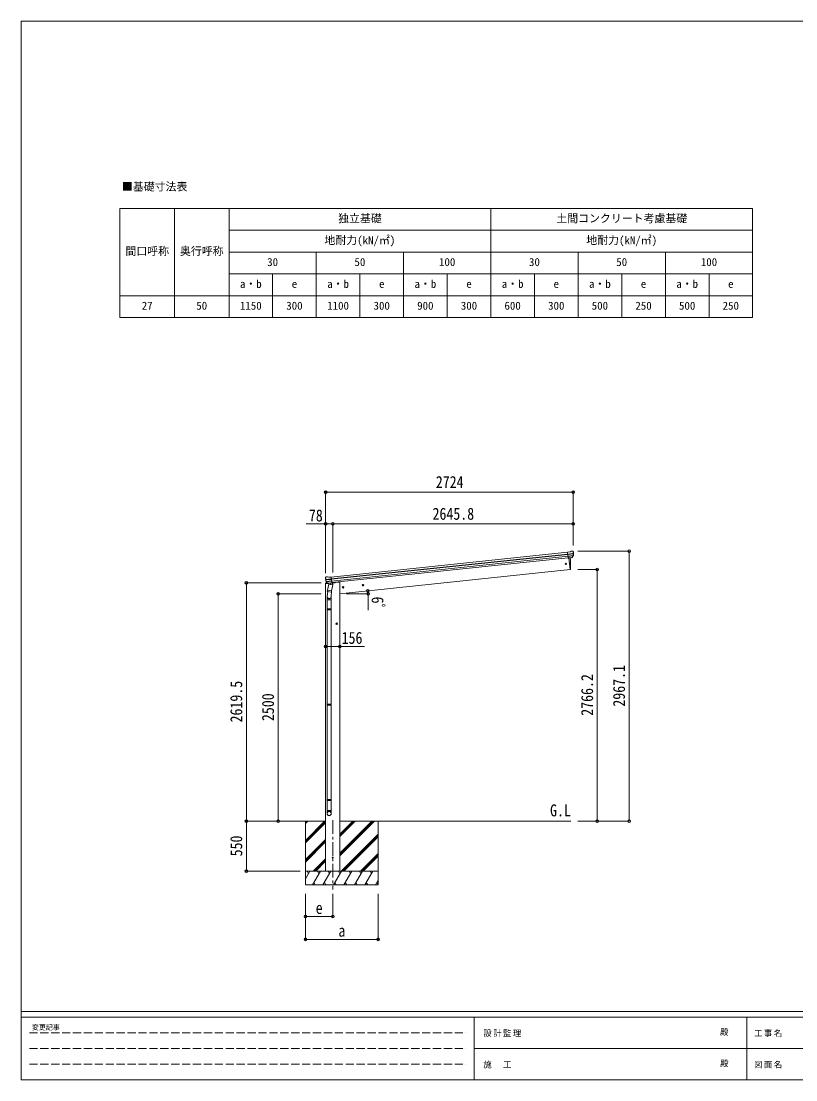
# Model space of a CAD drawing. Units: millimetres at full size, sheet at 1:30; some dimension numbers follow another scale. Extents: x -8432 to 8432, y -5820 to 5820.
# Drawn here: x -8432 to 89, y -5820 to 5820 of the extents above; entities that cross this region are included whole.
import ezdxf
from ezdxf.enums import TextEntityAlignment as Align

# ---------------------------------------------------------------- set-up
doc = ezdxf.new("R2010")
doc.units = ezdxf.units.MM
doc.header["$LTSCALE"] = 30
doc.header["$PDMODE"] = 32
doc.header["$PDSIZE"] = 30
doc.linetypes.add('CHAIN1', pattern=[8, 5, -1, 1, -1])
doc.linetypes.add('DASHED3', pattern=[4, 3, -1])
for name, color, linetype, lineweight in [('0-0_0', 7, 'Continuous', 9), ('0-1_本体', 5, 'CHAIN1', 9), ('0-3_ELV2', 4, 'Continuous', 9), ('0-6_OTH_LINE', 6, 'Continuous', 9), ('0-9_OUTLINE', 7, 'Continuous', 9), ('0-E_DET2', 7, 'Continuous', 18), ('F-0_240', 7, 'Continuous', 9)]:
    doc.layers.add(name, color=color, linetype=linetype, lineweight=lineweight)
doc.layers.add('0-7_SHAPE', color=7, linetype='Continuous')
doc.styles.add('ＭＳ ゴシック', font='')
doc.styles.get('ＭＳ ゴシック').set_extended_font_data('MS Gothic')

msp = doc.modelspace()

# ---------------------------------------------------------------- linework, layer by layer
at = {"layer": '0-0_0'}
for p, q in [((-5533.73, -2975.55), (-5082.59, -2975.55)), ((-5304.84, -2975.55), (-5304.84, -3675.55)), ((-5304.84, -3186.77), (-5093.61, -2975.55)), ((-5304.84, -3002.93), (-5277.46, -2975.55)), ((-5304.84, -2988.79), (-5291.6, -2975.55)), ((-5304.84, -3200.92), (-5082.59, -2978.67)), ((-5304.84, -3215.06), (-5082.59, -2992.81)), ((-4927.09, -2975.55), (-2387.14, -2975.55)), ((-4927.09, -3357.81), (-4544.83, -2975.55)), ((-4927.09, -3329.52), (-4573.11, -2975.55)), ((-4927.09, -3343.67), (-4558.97, -2975.55)), ((-4927.09, -3145.68), (-4756.96, -2975.55)), ((-4927.09, -3131.54), (-4771.1, -2975.55)), ((-4927.09, -3117.39), (-4785.24, -2975.55)), ((-4504.84, -2975.55), (-4504.84, -3675.55)), ((-4910.98, -3525.55), (-4504.84, -3119.41)), ((-4896.84, -3525.55), (-4504.84, -3133.55)), ((-5304.84, -3398.91), (-5082.59, -3176.66)), ((-5304.84, -3413.05), (-5082.59, -3190.8)), ((-5304.84, -3427.19), (-5082.59, -3204.94)), ((-4882.7, -3525.55), (-4504.84, -3147.69)), ((-4698.85, -3525.55), (-4504.84, -3331.54)), ((-4684.71, -3525.55), (-4504.84, -3345.68)), ((-4670.56, -3525.55), (-4504.84, -3359.82)), ((-5219.35, -3525.55), (-5082.59, -3388.79)), ((-5205.21, -3525.55), (-5082.59, -3402.93)), ((-5191.06, -3525.55), (-5082.59, -3417.07)), ((-4504.84, -3525.55), (-5304.84, -3525.55)), ((-5304.84, -3609.38), (-5256.44, -3525.55)), ((-5271.44, -3551.53), (-5286.44, -3525.55)), ((-5227.57, -3675.55), (-5140.97, -3525.55)), ((-5155.97, -3551.53), (-5170.97, -3525.55)), ((-5112.1, -3675.55), (-5025.5, -3525.55)), ((-5040.5, -3551.53), (-5055.5, -3525.55)), ((-4996.63, -3675.55), (-4910.03, -3525.55)), ((-4925.03, -3551.53), (-4940.03, -3525.55)), ((-4881.16, -3675.55), (-4794.56, -3525.55)), ((-4809.56, -3551.53), (-4824.56, -3525.55)), ((-4765.69, -3675.55), (-4679.09, -3525.55)), ((-4709.09, -3525.55), (-4694.09, -3551.53)), ((-4650.22, -3675.55), (-4563.62, -3525.55)), ((-4578.62, -3551.53), (-4593.62, -3525.55)), ((-5304.84, -3675.55), (-4504.84, -3675.55)), ((-5212.58, -3649.57), (-5197.58, -3675.55)), ((-5097.1, -3649.57), (-5082.1, -3675.55)), ((-4981.63, -3649.57), (-4966.64, -3675.55)), ((-4866.16, -3649.57), (-4851.17, -3675.55)), ((-4750.69, -3649.57), (-4735.7, -3675.55)), ((-4635.22, -3649.57), (-4620.23, -3675.55)), ((-4534.75, -3675.55), (-4504.84, -3623.74)), ((-4519.75, -3649.57), (-4504.84, -3675.4))]:
    msp.add_line(p, q, dxfattribs=at)
at = {"layer": '0-1_本体'}
msp.add_line((-5004.84, -2966.56), (-5004.84, -3725.77), dxfattribs=at)
at = {"layer": '0-3_ELV2'}
for p, q in [((-5022.68, -293.54), (-2420.93, -20.09)), ((-5020.7, -312.44), (-2418.95, -38.98)), ((-5020.27, -316.62), (-2418.51, -43.16)), ((-5018.17, -336.48), (-2416.42, -63.02)), ((-2414.66, -79.76), (-5016.41, -353.21)), ((-2394.62, -15.31), (-2421.14, -18.1)), ((-2414.36, -82.65), (-2421.14, -18.1)), ((-2418.98, -38.63), (-2359.25, -32.35)), ((-2358.77, -38.22), (-2418.37, -44.48)), ((-2359.6, -54.97), (-2416.64, -60.97)), ((-2360.99, -59.63), (-2416.17, -65.43)), ((-2371, -77.87), (-2414.38, -82.42)), ((-2414.36, -82.65), (-2404.41, -81.61)), ((-2407.48, -81.93), (-2394.09, -209.32)), ((-2404.41, -81.61), (-2404.14, -81.67)), ((-2404.14, -81.67), (-2378.81, -79.01)), ((-2394.62, -15.31), (-2383.02, -8.34)), ((-2381.79, -7.93), (-2368.3, -6.51)), ((-2378.81, -79.01), (-2378.56, -78.89)), ((-2378.56, -78.89), (-2370.86, -78.08)), ((-2369.55, -76.21), (-2360.1, -57.91)), ((-2368.5, -76.64), (-2358.38, -58.38)), ((-2364.64, -7.6), (-2364.64, -7.6)), ((-2364.64, -7.6), (-2359.46, -11.79)), ((-2358.07, -15.49), (-2358.38, -13.64)), ((-2394.09, -209.32), (-4927.59, -475.6)), ((-2394.09, -209.32), (-2392.03, -209.03)), ((-5085.13, -302.12), (-5085.21, -300.24)), ((-5083.84, -297.35), (-5084.54, -298.21)), ((-5080.34, -293.03), (-5083.84, -297.35)), ((-5020.73, -312.08), (-5080.47, -318.36)), ((-5080.34, -293.03), (-5080.34, -293.03)), ((-5079.72, -324.2), (-5020.12, -317.94)), ((-5076.99, -291.21), (-5076.98, -291.2)), ((-5062.21, -359.76), (-5075.91, -344)), ((-5075.42, -340.42), (-5018.39, -334.42)), ((-5061.27, -359.12), (-5074.32, -343.19)), ((-5073.09, -344.69), (-5017.92, -338.89)), ((-5049.41, -294.34), (-5022.89, -291.55)), ((-5016.11, -356.11), (-5022.89, -291.55)), ((-4977.86, -349.16), (-4978.29, -352.39)), ((-5084.84, -360.71), (-5085.74, -367.54)), ((-5085.74, -367.54), (-5052.01, -363.99)), ((-5082.59, -3525.55), (-5082.59, -367.21)), ((-5065.33, -356.34), (-5082.18, -358.11)), ((-5051.91, -359.87), (-5059.6, -360.68)), ((-5059.51, -360.44), (-5016.13, -355.88)), ((-5058.76, -360.68), (-5057.19, -360.52)), ((-5057.19, -360.52), (-5019.65, -356.57)), ((-5051.64, -359.93), (-5051.91, -359.87)), ((-5026.31, -357.27), (-5051.64, -359.93)), ((-5026.05, -357.15), (-5026.31, -357.27)), ((-5016.11, -356.11), (-5026.05, -357.15)), ((-5019.65, -356.57), (-5018.09, -356.41)), ((-5011.99, -359.79), (-4982.72, -356.71)), ((-4891.66, -396.91), (-4897.73, -401.32)), ((-4897.73, -401.32), (-4896.95, -408.78)), ((-4896.95, -408.78), (-4890.09, -411.84)), ((-4884.8, -399.96), (-4891.66, -396.91)), ((-4672.86, -373.91), (-4678.94, -378.32)), ((-4678.94, -378.32), (-4678.15, -385.79)), ((-4678.15, -385.79), (-4671.3, -388.84)), ((-4666.01, -376.96), (-4672.86, -373.91)), ((-4961.09, -797.59), (-4967.59, -801.35)), ((-4967.59, -801.35), (-4967.59, -808.85)), ((-4967.59, -808.85), (-4961.09, -812.6)), ((-4954.59, -801.35), (-4961.09, -797.59))]:
    msp.add_line(p, q, dxfattribs=at)
for points in [[(-5063.5, -289.79), (-5063.5, -289.79), (-5076.98, -291.2)], [(-5049.41, -294.34), (-5062.21, -289.93), (-5062.21, -289.93)], [(-4927.09, -3525.55), (-4927.09, -346.55), (-4947.09, -346.55), (-4977.95, -349.79)], [(-4890.09, -411.84), (-4884.02, -407.42), (-4884.8, -399.96)], [(-4671.3, -388.84), (-4665.22, -384.43), (-4666.01, -376.96)], [(-4961.09, -812.6), (-4954.59, -808.85), (-4954.59, -801.35)]]:
    msp.add_lwpolyline(points, dxfattribs=at)
for centre, radius in [((-2440.88, -146.77), 6.5), ((-4890.88, -404.37), 8.5), ((-4890.88, -404.37), 7.7), ((-4890.88, -404.37), 6.5), ((-4672.08, -381.38), 8.5), ((-4672.08, -381.38), 7.7), ((-4672.08, -381.38), 6.5), ((-4961.09, -805.1), 8.5), ((-4961.09, -805.1), 7.7), ((-4961.09, -805.1), 6.5), ((-5004.84, -3375.55), 4.5)]:
    msp.add_circle(centre, radius, dxfattribs=at)
for centre, radius, start, end in [((-3288.69, -169.11), 900, 357.63919, 5.64987), ((-2381.48, -10.91), 3, 96.02369, 120.97631), ((-2371.12, -75.19), 2.99, 285.2717, 331.00739), ((-2367.78, -11.48), 5, 51.04426, 95.95574), ((-2551.63, -37.14), 192.44, 1.4271, 6.57578), ((-2362.77, -56.53), 3, 332.69111, 354.20009), ((-2558.96, -36.61), 200.2, 354.20009, 359.53883), ((-2313.97, -30.24), 45.32, 182.67122, 185.64518), ((-2358.58, -39.55), 1.35, 95.1605, 97.91927), ((-2355.97, -38), 2.74, 179.02151, 184.43412), ((-2361, -56.93), 3, 331, 354.13916), ((-2558.96, -36.61), 202, 354.13916, 6), ((-2392.45, -206.06), 3, 278, 357.63919), ((-4884.24, -281), 202, 186, 197.86084), ((-4891.3, -283.05), 192.44, 185.42422, 190.5729), ((-5125.19, -325.71), 45.32, 6.35482, 9.32878), ((-5076.46, -296.18), 5, 96.04426, 140.95574), ((-5082.5, -324.57), 2.74, 7.56588, 12.97849), ((-5079.63, -325.55), 1.35, 94.08073, 96.8395), ((-4884.24, -281), 200.2, 192.46117, 197.79991), ((-5073.64, -342.04), 3, 197.86084, 221), ((-5072, -341.29), 3, 197.79991, 219.30889), ((-5063.19, -292.77), 3, 71.02369, 95.97631), ((-5081.86, -361.1), 3, 96, 172.5), ((-5059.95, -357.8), 2.99, 220.99261, 266.7283), ((-5058.81, -360.18), 0.5, 240.73754, 276), ((-5018.14, -355.91), 0.5, 276, 311.26246), ((-4983.25, -351.74), 5, 276, 352.5)]:
    msp.add_arc(centre, radius, start, end, dxfattribs=at)
for centre, major_axis, ratio, start_param, end_param in [((-2371.32, -74.89), (-0.11, 3), 0.642905, 3.24593831, 4.20392797), ((-2371.18, -75.09), (1.66, -2.51), 0.997631, 5.80419048, 5.89294842), ((-2371.25, -74.98), (3.53, -2.11), 0.650902, 5.25614477, 5.32895537), ((-2368.88, -74.63), (1.08, 3.13), 0.040856, 2.11350352, 2.14162489), ((-2360.33, -15.1), (-0.87, 5.91), 0.020485, 0.67143203, 1.56913061), ((-2365.72, -10.58), (5.88, -1.31), 0.24881, 0.46058498, 0.46410383), ((-2361.35, -14.12), (-2.34, 1.9), 0.995767, 3.98597162, 4.71238898), ((-2556.66, -58.55), (-20.92, 199.05), 0.994373, 4.71137894, 4.7277536), ((-5082.21, -300.1), (1.9, 2.34), 0.995767, 1.57079633, 2.29721369), ((-5078.66, -295.72), (-5.48, -2.51), 0.24881, 5.81908147, 5.82260033), ((-5083, -301.26), (-0.38, 5.97), 0.020485, 4.7140547, 5.61175327), ((-4881.93, -302.95), (-20.92, 199.05), 0.994373, 1.55543171, 1.57180637), ((-4881.93, -302.95), (-20.92, 199.05), 0.994373, 4.71137894, 4.7277536), ((-5062.25, -357.72), (-1.71, 2.84), 0.040856, 4.14156042, 4.16968179), ((-5059.82, -357.46), (-0.51, 2.96), 0.642905, 2.07925734, 3.03724699), ((-5059.86, -357.57), (-3.02, -2.79), 0.650902, 0.95422993, 1.02704053), ((-5059.91, -357.69), (-1.1, -2.8), 0.997631, 0.39023689, 0.47899483)]:
    msp.add_ellipse(centre, major_axis=major_axis, ratio=ratio, start_param=start_param, end_param=end_param, dxfattribs=at)
at = {"layer": '0-6_OTH_LINE'}
for p, q in [((-5082.59, 641.51), (-5082.59, -249.57)), ((-5082.59, 641.51), (-2359.04, 641.51)), ((-2359.04, 641.51), (-2359.04, 54.33)), ((-5082.59, 292.51), (-5296.12, 292.51)), ((-5082.59, 292.51), (-5082.59, 54.33)), ((-5004.84, 292.51), (-5082.59, 292.51)), ((-2359.04, 292.51), (-5004.84, 292.51)), ((-5004.84, 292.51), (-5004.84, -241.4)), ((-2359.04, 292.51), (-2359.04, 54.33)), ((-1744.35, -8.49), (-2308.21, -8.49)), ((-1744.35, -8.49), (-1744.35, -2975.55)), ((-2095.35, -209.32), (-2308.21, -209.32)), ((-2095.35, -209.32), (-2095.35, -2975.55)), ((-5954.84, -2975.55), (-5954.84, -356.06)), ((-5954.84, -356.06), (-5133.09, -356.06)), ((-5605.84, -2975.55), (-5605.84, -475.55)), ((-5605.84, -475.55), (-5133.09, -475.55)), ((-4927.09, -1055.1), (-5082.59, -1055.1)), ((-5954.84, -2975.55), (-5364.45, -2975.55)), ((-5954.84, -3525.55), (-5954.84, -2975.55)), ((-5605.84, -2975.55), (-5364.45, -2975.55)), ((-2095.35, -2975.55), (-2308.21, -2975.55)), ((-1744.35, -2975.55), (-2308.21, -2975.55)), ((-5954.84, -3525.55), (-5364.45, -3525.55)), ((-5304.84, -4275.55), (-5304.84, -3776.55)), ((-5304.84, -4025.55), (-5304.84, -3776.55)), ((-5004.84, -4025.55), (-5004.84, -3776.55)), ((-4504.84, -4275.55), (-4504.84, -3776.55)), ((-5304.84, -4025.55), (-5004.84, -4025.55)), ((-5304.84, -4275.55), (-4504.84, -4275.55))]:
    msp.add_line(p, q, dxfattribs=at)
at = {"layer": '0-6_OTH_LINE', "lineweight": 18}
for p, q in [((-4615.44, -475.6), (-4853.23, -475.6)), ((-4615.44, -475.6), (-4615.44, -657.1)), ((-4927.09, -1055.1), (-4655.04, -1055.1))]:
    msp.add_line(p, q, dxfattribs=at)
at = {"layer": '0-6_OTH_LINE'}
msp.add_arc((-4853.23, -475.6), 237.79, 0, 7.8733, dxfattribs=at)
for p in [(-5082.59, 641.51), (-2359.04, 641.51), (-5082.59, 292.51), (-5004.84, 292.51), (-2359.04, 292.51), (-1744.35, -8.49), (-2095.35, -209.32), (-5954.84, -356.06), (-5605.84, -475.55), (-4617.68, -443.03), (-4615.44, -475.6), (-5082.59, -1055.1), (-4927.09, -1055.1), (-5954.84, -2975.55), (-5605.84, -2975.55), (-2095.35, -2975.55), (-1744.35, -2975.55), (-5954.84, -3525.55), (-5304.84, -4025.55), (-5004.84, -4025.55), (-5304.84, -4275.55), (-4504.84, -4275.55)]:
    msp.add_point(p, dxfattribs=at)
at = {"layer": '0-9_OUTLINE'}
for p, q in [((-5059.72, -449.99), (-5065.28, -505.71)), ((-5064.61, -446.95), (-5062.12, -434.7)), ((-5064.4, -448.34), (-5064.4, -448.34)), ((-5063.06, -449.31), (-5022.1, -457.64)), ((-5048.77, -369.04), (-5062.13, -434.7)), ((-5017.25, -443.83), (-5062.13, -434.7)), ((-5058.76, -360.68), (-5018.09, -356.41)), ((-5055.4, -360.98), (-5055.55, -361.71)), ((-5054.93, -362.84), (-5030.18, -372.59)), ((-5003.89, -378.17), (-5048.77, -369.04)), ((-5046.6, -366.12), (-5047.26, -369.35)), ((-5025.79, -357.6), (-5028.71, -371.95)), ((-5016.82, -441.69), (-5023.47, -509.44)), ((-5017.26, -443.83), (-5019.8, -456.3)), ((-5017.25, -443.83), (-5003.89, -378.17)), ((-5016.27, -354.52), (-5015.35, -354.71)), ((-5015.35, -354.71), (-5004.15, -371.63)), ((-5004.15, -371.63), (-5005.41, -377.87)), ((-5067.43, -542.87), (-5067.43, -508.52)), ((-5021.43, -542.87), (-5067.43, -542.87)), ((-5065.43, -542.87), (-5065.43, -639.61)), ((-5023.43, -542.87), (-5023.43, -639.61)), ((-5021.43, -508.21), (-5021.43, -542.87)), ((-5067.43, -641.61), (-5066.43, -639.61)), ((-5021.43, -641.61), (-5067.43, -641.61)), ((-5021.43, -649.61), (-5067.43, -649.61)), ((-5022.43, -639.61), (-5066.43, -639.61)), ((-5022.43, -651.61), (-5066.43, -651.61)), ((-5065.43, -651.61), (-5065.43, -1687.8)), ((-5023.43, -651.61), (-5023.43, -1687.8)), ((-5021.43, -641.61), (-5022.43, -639.61)), ((-5021.43, -649.61), (-5022.43, -651.61)), ((-5021.43, -641.61), (-5021.43, -649.61)), ((-5067.43, -1689.8), (-5066.43, -1687.8)), ((-5021.43, -1689.8), (-5067.43, -1689.8)), ((-5021.43, -1697.8), (-5067.43, -1697.8)), ((-5022.43, -1687.8), (-5066.43, -1687.8)), ((-5022.43, -1699.8), (-5066.43, -1699.8)), ((-5065.43, -1699.8), (-5065.43, -2735.99)), ((-5023.43, -1699.8), (-5023.43, -2735.99)), ((-5021.43, -1689.8), (-5022.43, -1687.8)), ((-5021.43, -1697.8), (-5022.43, -1699.8)), ((-5021.43, -1689.8), (-5021.43, -1697.8)), ((-5067.43, -2737.99), (-5066.43, -2735.99)), ((-5021.43, -2737.99), (-5067.43, -2737.99)), ((-5021.43, -2745.99), (-5067.43, -2745.99)), ((-5022.43, -2735.99), (-5066.43, -2735.99)), ((-5022.43, -2747.99), (-5066.43, -2747.99)), ((-5065.43, -2747.99), (-5065.43, -2857.99)), ((-5023.43, -2747.99), (-5023.43, -2857.99)), ((-5021.43, -2737.99), (-5022.43, -2735.99)), ((-5021.43, -2745.99), (-5022.43, -2747.99)), ((-5021.43, -2737.99), (-5021.43, -2745.99)), ((-5067.43, -2892.13), (-5067.43, -2857.99)), ((-5021.43, -2857.99), (-5067.43, -2857.99)), ((-5021.43, -2892.13), (-5021.43, -2857.99))]:
    msp.add_line(p, q, dxfattribs=at)
for points in [[(-5067.43, -641.61), (-5067.43, -649.61), (-5066.43, -651.61)], [(-5067.43, -1689.8), (-5067.43, -1697.8), (-5066.43, -1699.8)], [(-5067.43, -2737.99), (-5067.43, -2745.99), (-5066.43, -2747.99)]]:
    msp.add_lwpolyline(points, dxfattribs=at)
for centre, radius, start, end in [((-5062.71, -447.37), 1.95, 167.54017, 209.97766), ((-5062.66, -447.35), 2, 209.90962, 258.5), ((-5058.81, -360.18), 0.5, 240.73754, 276), ((-5055.89, -360.88), 0.5, 348.5, 96), ((-5054.57, -361.91), 1, 168.5, 248.5), ((-5029.71, -371.67), 1.03, 242.53897, 344.46569), ((-5025.21, -357.76), 0.604, 93.09842, 164.70595), ((-5021.7, -455.68), 2, 258.5, 341.96843), ((-5018.14, -355.91), 0.5, 276, 311.26246), ((-5037.43, -508.52), 30, 177.45142, 180)]:
    msp.add_arc(centre, radius, start, end, dxfattribs=at)
for centre, major_axis, ratio, start_param, end_param in [((-5044.43, -508.21), (23, 0), 0.996195, 2.62193603, 6.60747969), ((-5044.43, -508.21), (21, 0), 0.996195, 3.02154981, 6.2247991), ((-5044.43, -2890.39), (-23, 0), 0.996195, 3.14159265, 6.28318531), ((-5044.43, -2892.13), (-23, 0), 0.996195, 3.14159265, 6.28318531), ((-5044.43, -2892.13), (0, -23.43), 0.981806, 4.71238898, 7.85398163)]:
    msp.add_ellipse(centre, major_axis=major_axis, ratio=ratio, start_param=start_param, end_param=end_param, dxfattribs=at)
msp.add_ellipse((-5044.43, -2892.13), major_axis=(21, 0), ratio=0.996195, dxfattribs=at)
at = {"layer": '0-E_DET2'}
for p, q in [((-7345.73, 3761.13), (-385.73, 3761.13)), ((-7345.73, 3761.13), (-7345.73, 2561.13)), ((-6745.73, 3761.13), (-6745.73, 2561.13)), ((-6145.73, 3761.13), (-6145.73, 2561.13)), ((-3265.73, 3761.13), (-3265.73, 2561.13)), ((-385.73, 3761.13), (-385.73, 2561.13)), ((-6145.73, 3521.13), (-385.73, 3521.13)), ((-6145.73, 3281.13), (-385.73, 3281.13)), ((-5185.73, 3281.13), (-5185.73, 2561.13)), ((-4225.73, 3281.13), (-4225.73, 2561.13)), ((-2305.73, 3281.13), (-2305.73, 2561.13)), ((-1345.73, 3281.13), (-1345.73, 2561.13)), ((-6145.73, 3041.13), (-385.73, 3041.13)), ((-5665.73, 3041.13), (-5665.73, 2561.13)), ((-4705.73, 3041.13), (-4705.73, 2561.13)), ((-3745.73, 3041.13), (-3745.73, 2561.13)), ((-2785.73, 3041.13), (-2785.73, 2561.13)), ((-1825.73, 3041.13), (-1825.73, 2561.13)), ((-865.73, 3041.13), (-865.73, 2561.13)), ((-7345.73, 2801.13), (-385.73, 2801.13)), ((-7345.73, 2561.13), (-385.73, 2561.13))]:
    msp.add_line(p, q, dxfattribs=at)
at = {"layer": 'F-0_240', "color": 5}
for p, q in [((-8432.06, 5820), (-8432.06, -5820)), ((-8432.06, 5820), (8007.94, 5820)), ((-8432.06, -5070), (8007.94, -5070)), ((-8432.06, -5130), (5341.19, -5130)), ((-3448.82, -5130), (-3448.82, -5820)), ((-448.82, -5130), (-448.82, -5820)), ((-3448.82, -5475), (2701.18, -5475)), ((-8432.06, -5820), (8007.94, -5820))]:
    msp.add_line(p, q, dxfattribs=at)
at = {"layer": 'F-0_240', "color": 4, "linetype": 'DASHED3'}
for p, q in [((-8342.06, -5302.5), (-3538.82, -5302.5)), ((-8342.06, -5475), (-3538.82, -5475)), ((-8342.06, -5647.5), (-3538.82, -5647.5))]:
    msp.add_line(p, q, dxfattribs=at)

# ---------------------------------------------------------------- texts
at = {"layer": '0-6_OTH_LINE', "color": 7, "style": 'ＭＳ ゴシック', "width": 0.85}
for s, p in [('2724', (-3870.82, 647.51)), ('2645.8', (-3906.94, 298.51)), ('78', (-5266.97, 280.23)), ('156', (-4906.92, -1065.87)), ('e', (-5192.34, -4035.55)), ('a', (-4942.34, -4285.55))]:
    msp.add_text(s, height=132, dxfattribs=at).set_placement(p, align=Align.BOTTOM_LEFT)
for s, rotation, p in [('6ﾟ', 270, (-4615.89, -507.12)), ('2967.1', 90, (-1750.35, -1717.02)), ('2766.2', 90, (-2101.35, -1817.43)), ('2619.5', 90, (-5960.84, -1890.8)), ('2500', 90, (-5611.84, -1875.55)), ('550', 90, (-5960.84, -3363.05))]:
    msp.add_text(s, height=132, rotation=rotation, dxfattribs=at).set_placement(p, align=Align.BOTTOM_LEFT)
at = {"layer": '0-7_SHAPE', "style": 'ＭＳ ゴシック', "width": 0.85}
msp.add_text('G.L', height=132, dxfattribs=at).set_placement((-2614.1, -2962.75), align=Align.BOTTOM_LEFT)
at = {"layer": '0-E_DET2', "style": 'ＭＳ ゴシック'}
for s, p in [('■基礎寸法表', (-7323.33, 3930.85)), ('独立基礎', (-4945.73, 3581.13)), ('土間コンクリート考慮基礎', (-2545.73, 3581.13)), ('地耐力(kN/㎡)', (-5095.73, 3341.13)), ('地耐力(kN/㎡)', (-2215.73, 3341.13)), ('間口呼称', (-7285.73, 3221.13)), ('奥行呼称', (-6685.73, 3221.13)), ('30', (-5725.73, 3101.13)), ('50', (-4765.73, 3101.13)), ('100', (-3835.73, 3101.13)), ('30', (-2845.73, 3101.13)), ('50', (-1885.73, 3101.13)), ('100', (-955.73, 3101.13)), ('a・b', (-6025.73, 2861.13)), ('e', (-5455.73, 2861.13)), ('a・b', (-5065.73, 2861.13)), ('e', (-4495.73, 2861.13)), ('a・b', (-4105.73, 2861.13)), ('e', (-3535.73, 2861.13)), ('a・b', (-3145.73, 2861.13)), ('e', (-2575.73, 2861.13)), ('a・b', (-2185.73, 2861.13)), ('e', (-1615.73, 2861.13)), ('a・b', (-1225.73, 2861.13)), ('e', (-655.73, 2861.13)), ('27', (-7105.73, 2621.13)), ('50', (-6505.73, 2621.13)), ('1150', (-6025.73, 2621.13)), ('300', (-5515.73, 2621.13)), ('1100', (-5065.73, 2621.13)), ('300', (-4555.73, 2621.13)), ('900', (-4075.73, 2621.13)), ('300', (-3595.73, 2621.13)), ('600', (-3115.73, 2621.13)), ('300', (-2635.73, 2621.13)), ('500', (-2155.73, 2621.13)), ('250', (-1675.73, 2621.13)), ('500', (-1195.73, 2621.13)), ('250', (-715.73, 2621.13))]:
    msp.add_text(s, height=87.98, dxfattribs=at).set_placement(p, align=Align.BOTTOM_LEFT)
at = {"layer": 'F-0_240', "style": 'ＭＳ ゴシック'}
for s, height, p in [('変更記事', 54.99, (-8314.83, -5287.5)), ('殿', 65.98, (-744.53, -5347.5)), ('殿', 65.98, (-744.53, -5692.5))]:
    msp.add_text(s, height=height, dxfattribs=at).set_placement(p, align=Align.BOTTOM_LEFT)
at = {"layer": 'F-0_240', "char_height": 65.98, "attachment_point": 7, "style": 'ＭＳ ゴシック'}
for s, insert in [('\\T1.17;設計監理', (-3347.49, -5347.5)), ('\\T1.17;工事名', (-369.71, -5347.5)), ('\\T1.17;施\u3000工', (-3347.49, -5692.5)), ('\\T1.17;図面名', (-369.71, -5692.5))]:
    msp.add_mtext(s, dxfattribs=dict(at, insert=insert))

doc.saveas('drawing.dxf')
